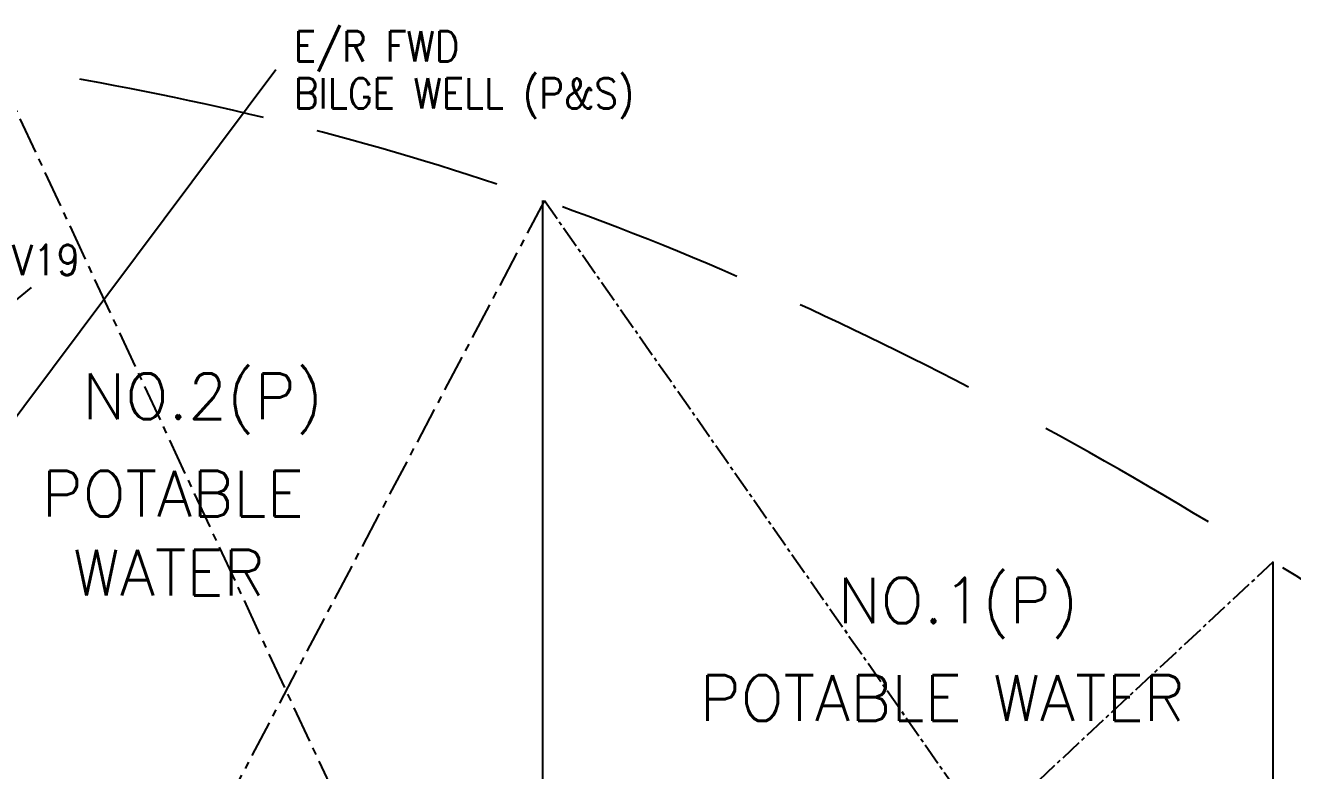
# Model space of a CAD drawing. Header units: millimetres. Extents: x 1638 to 3309, y -435 to 1865.
# Drawn here: x 2369.79 to 2412.69, y -262.32 to -237.07 of the extents above; entities that cross this region are included whole.
import ezdxf
from ezdxf.enums import TextEntityAlignment as Align

# ---------------------------------------------------------------- set-up
doc = ezdxf.new("R2010")
doc.units = ezdxf.units.MM
for name, pattern in [('CENTER', [2, 1.25, -0.25, 0.25, -0.25]), ('CENTER2', [1.125, 0.75, -0.125, 0.125, -0.125]), ('HIDDEN', [9.525, 6.35, -3.175])]:
    doc.linetypes.add(name, pattern=pattern)
doc.layers.add('ballast', color=1, linetype='HIDDEN', lineweight=25)
doc.layers.add('Ref-1', color=6, linetype='CENTER')
doc.styles.add('ROMANS', font='ROMANS.SHX')

# ---------------------------------------------------------------- blocks, each defined once
blk = doc.blocks.new('EXISTING BALLAST SYSTEM')
at = {"color": 8, "linetype": 'Continuous'}
for p, q in [((2368.763, -251.278), (2378.273, -238.557)), ((2387.307, -264.078), (2387.307, -243.001)), ((2367.784, -247.755), (2369.995, -245.949)), ((2412.033, -301.385), (2412.033, -255.238))]:
    blk.add_line(p, q, dxfattribs=at)
at = {"color": 8, "linetype": 'CENTER2'}
for p, q in [((2387.362, -243.001), (2405.949, -269.603)), ((2412.033, -255.238), (2398.409, -267.952))]:
    blk.add_line(p, q, dxfattribs=at)
at = {"color": 8}
for centre, radius, start, end in [((2352.436, -346.464), 109.271, 76.55099, 80.8621), ((2355.953, -331.747), 94.14, 71.54599, 76.54941), ((2355.132, -334.201), 96.727, 66.39078, 71.54516), ((2342.849, -362.287), 127.382, 62.47297, 66.38773), ((2334.326, -378.692), 145.869, 58.82492, 62.48237), ((2304.601, -427.736), 203.218, 56.18684, 58.81248)]:
    blk.add_arc(centre, radius, start, end, dxfattribs=at)
at = {"layer": 'Ref-1', "color": 8}
for p, q in [((2368.763, -238.419), (2380.769, -264.247)), ((2387.362, -243.001), (2376.573, -263.484))]:
    blk.add_line(p, q, dxfattribs=at)
at = {"color": 8, "linetype": 'Continuous', "style": 'ROMANS', "width": 0.9}
for s, height, p in [('E/R FWD', 1.0302, (2378.881, -238.292)), ('BILGE WELL (P&S)', 1.03024, (2378.881, -239.887))]:
    blk.add_text(s, height=height, dxfattribs=at).set_placement(p)
blk.add_text('V19', height=1.0302, dxfattribs=at).set_placement((2370.487, -245.528), align=Align.CENTER)
at = {"color": 8, "linetype": 'Continuous', "style": 'ROMANS'}
for s, height, p in [('NO.2(P)', 1.5454, (2371.72, -250.405)), ('POTABLE ', 1.5454, (2370.338, -253.71)), (' WATER', 1.5454, (2370.338, -256.381)), ('NO.1(P)', 1.5454, (2397.286, -257.325)), ('POTABLE WATER', 1.54536, (2392.613, -260.631))]:
    blk.add_text(s, height=height, dxfattribs=at).set_placement(p)

msp = doc.modelspace()

# ---------------------------------------------------------------- block references
at = {"layer": 'ballast'}
msp.add_blockref('EXISTING BALLAST SYSTEM', (0, 0), dxfattribs=at)

doc.saveas('drawing.dxf')
